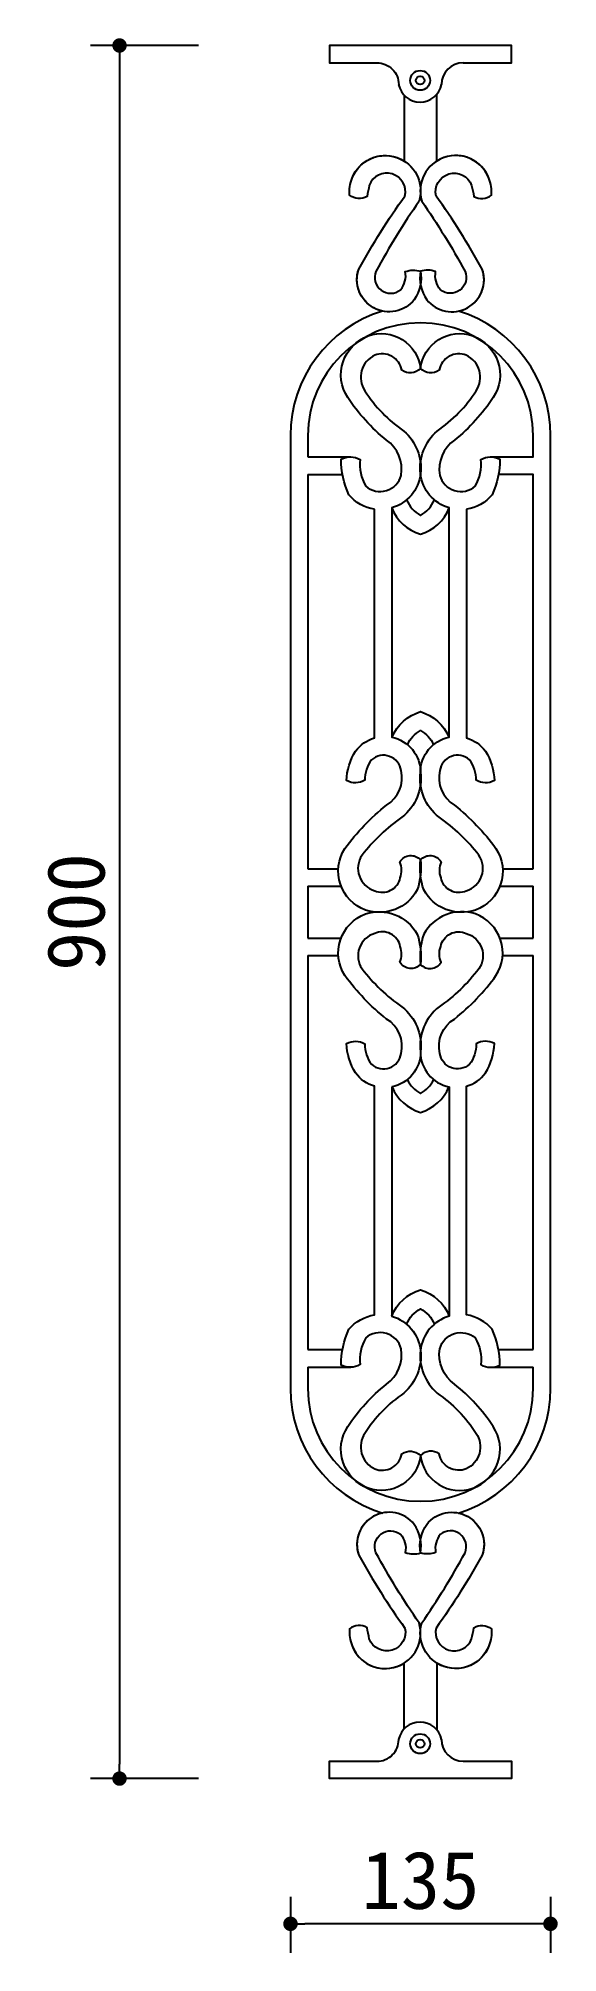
# Model space of a CAD drawing. Extents: x 777 to 1046, y 2473 to 3467.
import ezdxf

# ---------------------------------------------------------------- set-up
doc = ezdxf.new("R2010")
doc.units = 0
doc.header["$LTSCALE"] = 0.85
doc.header["$MEASUREMENT"] = 0
doc.header["$PDMODE"] = 3
doc.header["$PDSIZE"] = 15
doc.layers.get('0').update_dxf_attribs({"color": 3, "linetype": 'CONTINUOUS'})
doc.layers.get('DEFPOINTS').update_dxf_attribs({"linetype": 'CONTINUOUS'})
doc.layers.add('3', color=3, linetype='CONTINUOUS')
doc.layers.add('4', color=4, linetype='CONTINUOUS')
doc.styles.add('HZ', font='')
doc.styles.get("Standard").update_dxf_attribs({"font": 'ISOCP'})
doc.styles.get('HZ').set_extended_font_data('仿宋_GB2312')
doc.dimstyles.new('ISO-25_WS', dxfattribs={"dimscale": 10, "dimtxt": 2.5, "dimasz": 2.5, "dimexe": 1.25, "dimexo": 0.625, "dimtad": 1, "dimdec": 4, "dimtxsty": 'STANDARD', "dimcen": 2.5, "dimazin": 3, "dimtfac": 1, "dimtdec": 4, "dimtmove": 0, "dimatfit": 3, "dimtolj": 1, "dimtzin": 0})

# ---------------------------------------------------------------- blocks, each defined once
blk = doc.blocks.new('_DOT')
at = {"color": 0, "linetype": 'BYBLOCK'}
blk.add_line((-0.5, 0), (-1, 0), dxfattribs=at)
at = {"color": 0, "linetype": 'BYBLOCK', "const_width": 0.5}
blk.add_lwpolyline([(-0.25, 0, 1), (0.25, 0, 1)], format="xyb", close=True, dxfattribs=at)
blk = doc.blocks.new('*D3')
at = {"color": 0, "linetype": 'BYBLOCK'}
for p, q in [((38927.97, -34649.99), (38872.01, -34649.99)), ((38887.01, -34657.49), (38887.01, -35542.49)), ((38927.97, -35549.99), (38872.01, -35549.99))]:
    blk.add_line(p, q, dxfattribs=at)
at = {"layer": 'DEFPOINTS', "color": 0, "linetype": 'BYBLOCK'}
for p in [(38942.97, -34649.99), (38887.01, -35549.99), (38942.97, -35549.99)]:
    blk.add_point(p, dxfattribs=at)
at = {"color": 0, "linetype": 'BYBLOCK', "xscale": 7.5, "yscale": 7.5, "zscale": 7.5}
for p, rotation in [((38887.01, -34649.99), 90), ((38887.01, -35549.99), 270)]:
    blk.add_blockref('_DOT', p, dxfattribs=dict(at, rotation=rotation))
at = {"color": 0, "linetype": 'BYBLOCK', "insert": (38864.51, -35099.99), "char_height": 30, "attachment_point": 5, "rotation": 90, "style": 'HZ'}
blk.add_mtext('\\A1;900', dxfattribs=at)
blk = doc.blocks.new('DOT')
at = {"color": 0, "linetype": 'BYBLOCK'}
blk.add_line((-0.35, 0), (-1, 0), dxfattribs=at)
at = {"color": 0, "linetype": 'BYBLOCK', "const_width": 0.35}
blk.add_lwpolyline([(-0.175, 0, 1), (0.175, 0, 1)], format="xyb", close=True, dxfattribs=at)
blk = doc.blocks.new('*D2')
at = {"color": 0, "linetype": 'BYBLOCK'}
for p, q in [((38975.78, -35611.38), (38975.78, -35640.41)), ((39110.78, -35611.38), (39110.78, -35640.41)), ((39103.28, -35625.41), (38983.28, -35625.41))]:
    blk.add_line(p, q, dxfattribs=at)
at = {"layer": 'DEFPOINTS', "color": 0, "linetype": 'BYBLOCK'}
for p in [(38975.78, -35596.38), (39110.78, -35596.38), (38975.78, -35625.41)]:
    blk.add_point(p, dxfattribs=at)
at = {"color": 0, "linetype": 'BYBLOCK', "xscale": 7.5, "yscale": 7.5, "zscale": 7.5, "rotation": 180}
blk.add_blockref('_DOT', (38975.78, -35625.41), dxfattribs=at)
at = {"color": 0, "linetype": 'BYBLOCK', "xscale": 7.5, "yscale": 7.5, "zscale": 7.5}
blk.add_blockref('_DOT', (39110.78, -35625.41), dxfattribs=at)
at = {"color": 0, "linetype": 'BYBLOCK', "insert": (39043.28, -35602.91), "char_height": 30, "attachment_point": 5, "style": 'HZ'}
blk.add_mtext('\\A1;135', dxfattribs=at)

msp = doc.modelspace()

# ---------------------------------------------------------------- linework, layer by layer
at = {"layer": '3'}
for points in [[(967.9, 3227.72, 0.166786), (975.12, 3219.69, 0.166786), (982.34, 3227.72)], [(968.27, 3100.7, -0.153222), (975.12, 3107.93, -0.153222), (981.98, 3100.7)], [(968.27, 2926.69, 0.153222), (975.12, 2919.46, 0.153222), (981.98, 2926.69)], [(967.9, 2799.67, -0.166786), (975.12, 2807.7, -0.166786), (982.34, 2799.67)]]:
    msp.add_lwpolyline(points, format="xyb", dxfattribs=at)
for centre in [(974.96, 3445.58), (974.96, 2581.8)]:
    msp.add_circle(centre, 2.18, dxfattribs=at)
at = {"layer": '4'}
for p, q in [((916.62, 3250.08), (938.9, 3250.08)), ((916.62, 3240.88), (934.85, 3240.88)), ((916.62, 3036.19), (932.45, 3036.19)), ((1017.79, 3036.19), (1033.62, 3036.19)), ((916.62, 3027.19), (933.86, 3027.19)), ((1016.38, 3027.19), (1033.62, 3027.19)), ((916.62, 3000.19), (933.86, 3000.19)), ((1016.38, 3000.19), (1033.62, 3000.19)), ((916.62, 2991.19), (932.45, 2991.19)), ((1017.79, 2991.19), (1033.62, 2991.19)), ((916.62, 2786.51), (934.85, 2786.51)), ((1015.65, 2786.51), (1033.62, 2786.51)), ((916.62, 2777.3), (938.9, 2777.3)), ((1011.81, 2777.3), (1033.62, 2777.3))]:
    msp.add_line(p, q, dxfattribs=at)
for points in [[(997.31, 3454.69), (1022.3, 3454.69), (1022.3, 3463.69), (927.95, 3463.69), (927.95, 3454.69), (952.54, 3454.69, -0.414214), (963.79, 3443.44)], [(955.45, 3325.76, -0.451824), (943.04, 3347.58, -0.02964), (967.02, 3385.5, 0.941391), (948.55, 3391.07, 0.013573), (947.39, 3385.34, -0.317545), (938.31, 3385.9, -0.123315), (939.64, 3394.79, -0.473505), (966.69, 3403.67)], [(994.8, 3325.76, 0.451824), (1007.2, 3347.58, 0.02964), (983.23, 3385.5, -0.941391), (1001.69, 3391.07, -0.013573), (1002.86, 3385.34, 0.317545), (1011.94, 3385.9, 0.123315), (1010.6, 3394.79, 0.473505), (983.56, 3403.67)], [(955.45, 3325.76, 0.330007), (907.62, 3261.19), (907.62, 2766.19, 0.330007), (955.45, 2701.62)], [(994.8, 2701.62, 0.330007), (1042.62, 2766.19), (1042.62, 3261.19, 0.330007), (994.8, 3325.76)], [(1011.35, 3250.08), (1033.62, 3250.08), (1033.62, 3261.19, 1), (916.62, 3261.19), (916.62, 3250.08)], [(960.21, 3223.55, 0.230106), (975.12, 3209.86, 0.230106), (990.03, 3223.55)], [(960.38, 3104.47, -0.225137), (975.12, 3117.76, -0.225137), (989.87, 3104.47)], [(960.38, 2922.92, 0.225137), (975.12, 2909.63, 0.225137), (989.87, 2922.92)], [(960.21, 2803.83, -0.230106), (975.12, 2817.53, -0.230106), (990.03, 2803.83)], [(916.62, 2777.3), (916.62, 2766.19, 1), (1033.62, 2766.19), (1033.62, 2777.3)], [(955.45, 2701.62, 0.451824), (943.04, 2679.81, 0.02964), (967.02, 2641.88, -0.941391), (948.55, 2636.32, -0.013573), (947.39, 2642.05, 0.317545), (938.31, 2641.49, 0.123315), (939.64, 2632.6, 0.473505), (966.69, 2623.71)], [(994.8, 2701.62, -0.451824), (1007.2, 2679.81, -0.02964), (983.23, 2641.88, 0.941391), (1001.69, 2636.32, 0.013573), (1002.86, 2642.05, -0.317545), (1011.94, 2641.49, -0.123315), (1010.6, 2632.6, -0.473505), (983.56, 2623.71)], [(997.31, 2572.69), (1022.3, 2572.69), (1022.3, 2563.69), (927.95, 2563.69), (927.95, 2572.69), (952.54, 2572.69, 0.414214), (963.79, 2583.94)]]:
    msp.add_lwpolyline(points, format="xyb", dxfattribs=at)
for points in [[(966.69, 3437.87), (966.69, 3403.67)], [(983.56, 3403.67), (983.56, 3438.31)], [(916.62, 3240.88), (916.62, 3036.19)], [(1033.62, 3036.19), (1033.62, 3240.88), (1015.39, 3240.88)], [(916.62, 3027.19), (916.62, 3000.19)], [(1033.62, 3000.19), (1033.62, 3027.19)], [(916.62, 2991.19), (916.62, 2786.51)], [(1033.62, 2786.51), (1033.62, 2991.19)], [(966.69, 2589.52), (966.69, 2623.71)], [(983.56, 2623.71), (983.56, 2589.07)]]:
    msp.add_lwpolyline(points, dxfattribs=at)
for points in [[(948.55, 3391.07, 0.013573), (947.39, 3385.34, -0.317545), (938.31, 3385.9, -0.123315), (939.64, 3394.79, -0.962313), (974.42, 3382.86, 0.02558), (951.95, 3346.39, 0.772382), (964.77, 3336.81, 0.222824), (967.25, 3346.29, -0.158706), (975.16, 3346.52, -0.189821), (971.91, 3331.68, -0.841505), (943.04, 3347.58, -0.02964), (967.02, 3385.5, 0.941391)], [(1001.69, 3391.07, -0.013573), (1002.86, 3385.34, 0.317545), (1011.94, 3385.9, 0.123315), (1010.6, 3394.79, 0.962313), (975.82, 3382.86, -0.02558), (998.29, 3346.39, -0.772382), (985.48, 3336.81, -0.222824), (983, 3346.29, 0.158706), (975.09, 3346.52, 0.189821), (978.34, 3331.68, 0.841505), (1007.2, 3347.58, 0.02964), (983.23, 3385.5, -0.941391)], [(951.21, 3222.91, -0.186407), (937.98, 3230.36, -0.115544), (933.94, 3248.92, -0.259294), (943.8, 3248.69, 0.162508), (946.66, 3234.87, 0.552508), (965.08, 3240.45, 0.287462), (957.49, 3258.81, -0.079992), (937.33, 3280.9, -0.483413), (948.02, 3312.92, -0.483206), (975.12, 3295.91, -0.372511), (965.44, 3295.11, 0.470927), (951.35, 3302.83, 0.457805), (946.21, 3284.4, 0.099358), (966.51, 3263.46, -0.240546), (975.17, 3241.35, -0.300798), (960.21, 3223.55), (960.21, 3104.5, -0.355591), (975.17, 3086.27, -0.262895), (965.51, 3062.96, 0.076313), (944.8, 3043.22, 0.51056), (951.35, 3024.78, 0.477418), (964.64, 3031.54, 0.188407), (964.41, 3039.78, -0.50441), (975.12, 3040.82, -0.107413), (973.45, 3025.17, -0.361099), (946.61, 3014.7, -0.483413), (935.92, 3046.72, -0.066802), (957.49, 3069.25, 0.329409), (965.08, 3087.16, 0.597573), (949.67, 3092.74, 0.176729), (946.28, 3082.18, -0.268139), (936.75, 3081.95, -0.137059), (941.44, 3097.26, -0.164053), (951.21, 3104.11)], [(999.03, 3222.91), (999.03, 3104.11, -0.164053), (1008.8, 3097.26, -0.137059), (1013.49, 3081.95, -0.268139), (1003.96, 3082.18, 0.176729), (1000.58, 3092.74, 0.597573), (985.16, 3087.16, 0.329409), (992.75, 3069.25, -0.066802), (1014.32, 3046.72, -0.483413), (1003.64, 3014.7, -0.361099), (976.79, 3025.17, -0.107413), (975.12, 3040.82, -0.50441), (985.83, 3039.78, 0.188407), (985.6, 3031.54, 0.477418), (998.9, 3024.78, 0.51056), (1005.45, 3043.22, 0.076313), (984.74, 3062.96, -0.262895), (975.07, 3086.27, -0.355591), (990.03, 3104.5), (990.03, 3223.55, -0.300798), (975.07, 3241.35, -0.240546), (983.73, 3263.46, 0.099358), (1004.04, 3284.4, 0.457805), (998.9, 3302.83, 0.470927), (984.81, 3295.11, -0.372511), (975.12, 3295.91, -0.483206), (1002.23, 3312.92, -0.483413), (1012.92, 3280.9, -0.079992), (992.75, 3258.81, 0.287462), (985.16, 3240.45, 0.552508), (1003.58, 3234.87, 0.162508), (1006.45, 3248.69, -0.259294), (1016.3, 3248.92, -0.115544), (1012.26, 3230.36, -0.186407)], [(960.21, 2922.88), (960.21, 2803.83, -0.300798), (975.17, 2786.04, -0.240546), (966.51, 2763.93, 0.099358), (946.21, 2742.99, 0.457805), (951.35, 2724.56, 0.470927), (965.44, 2732.27, -0.372511), (975.12, 2731.47, -0.483206), (948.02, 2714.47, -0.483413), (937.33, 2746.49, -0.079992), (957.49, 2768.57, 0.287462), (965.08, 2786.93, 0.552508), (946.66, 2792.51, 0.162508), (943.8, 2778.7, -0.259294), (933.94, 2778.47, -0.115544), (937.98, 2797.03, -0.186407), (951.21, 2804.48), (951.21, 2923.27, -0.164053), (941.44, 2930.13, -0.137059), (936.75, 2945.44, -0.268139), (946.28, 2945.21, 0.176729), (949.67, 2934.64, 0.597573), (965.08, 2940.22, 0.329409), (957.49, 2958.14, -0.066802), (935.92, 2980.67, -0.483413), (946.61, 3012.69, -0.361099), (973.45, 3002.21, -0.107413), (975.12, 2986.57, -0.50441), (964.41, 2987.6, 0.188407), (964.64, 2995.84, 0.477418), (951.35, 3002.6, 0.51056), (944.8, 2984.17, 0.076313), (965.51, 2964.43, -0.262895), (975.17, 2941.12, -0.355591)], [(990.03, 2922.88), (990.03, 2803.83, 0.300798), (975.07, 2786.04, 0.240546), (983.73, 2763.93, -0.099358), (1004.04, 2742.99, -0.457805), (998.9, 2724.56, -0.470927), (984.81, 2732.27, 0.372511), (975.12, 2731.47, 0.483206), (1002.23, 2714.47, 0.483413), (1012.92, 2746.49, 0.079992), (992.75, 2768.57, -0.287462), (985.16, 2786.93, -0.552508), (1003.58, 2792.51, -0.162508), (1006.45, 2778.7, 0.259294), (1016.3, 2778.47, 0.115544), (1012.26, 2797.03, 0.186407), (999.03, 2804.48), (999.03, 2923.27, 0.164053), (1008.8, 2930.13, 0.137059), (1013.49, 2945.44, 0.268139), (1003.96, 2945.21, -0.176729), (1000.58, 2934.64, -0.597573), (985.16, 2940.22, -0.329409), (992.75, 2958.14, 0.066802), (1014.32, 2980.67, 0.483413), (1003.64, 3012.69, 0.361099), (976.79, 3002.21, 0.107413), (975.12, 2986.57, 0.50441), (985.83, 2987.6, -0.188407), (985.6, 2995.84, -0.477418), (998.9, 3002.6, -0.51056), (1005.45, 2984.17, -0.076313), (984.74, 2964.43, 0.262895), (975.07, 2941.12, 0.355591)], [(948.55, 2636.32, -0.013573), (947.39, 2642.05, 0.317545), (938.31, 2641.49, 0.123315), (939.64, 2632.6, 0.962313), (974.42, 2644.53, -0.02558), (951.95, 2681, -0.772382), (964.77, 2690.58, -0.222824), (967.25, 2681.1, 0.158706), (975.16, 2680.87, 0.189821), (971.91, 2695.71, 0.841505), (943.04, 2679.81, 0.02964), (967.02, 2641.88, -0.941391)], [(1001.69, 2636.32, 0.013573), (1002.86, 2642.05, -0.317545), (1011.94, 2641.49, -0.123315), (1010.6, 2632.6, -0.962313), (975.82, 2644.53, 0.02558), (998.29, 2681, 0.772382), (985.48, 2690.58, 0.222824), (983, 2681.1, -0.158706), (975.09, 2680.87, -0.189821), (978.34, 2695.71, -0.841505), (1007.2, 2679.81, -0.02964), (983.23, 2641.88, 0.941391)]]:
    msp.add_lwpolyline(points, format="xyb", close=True, dxfattribs=at)
for centre in [(974.96, 3445.58), (974.96, 2581.8)]:
    msp.add_circle(centre, 5.15, dxfattribs=at)
for centre, radius, start, end in [((997.31, 3443.44), 11.25, 90, 180), ((974.92, 3445.69), 11.36, 191.39742, 348.60258), ((974.92, 2581.7), 11.36, 11.39742, 168.60258), ((997.31, 2583.94), 11.25, 180, 270)]:
    msp.add_arc(centre, radius, start, end, dxfattribs=at)

# ---------------------------------------------------------------- dimensions: what is measured, and where the dimension line sits
at = {"layer": '3'}
dim = msp.add_linear_dim(base=(818.85, 2563.69), p1=(874.81, 3463.69), p2=(874.81, 2563.69), angle=90, dimstyle='ISO-25_WS', override={"dimscale": 15, "dimtxt": 2, "dimasz": 0.5, "dimexe": 1, "dimexo": 1, "dimgap": 0.5, "dimdec": 0, "dimzin": 0, "dimtxsty": 'HZ', "dimblk": 'DOT', "dimblk1": 'DOT', "dimblk2": 'DOT', "dimsah": 1, "dimcen": 0, "dimtfac": 0.5, "dimtdec": 0, "dimtix": 1, "dimtofl": 0}, dxfattribs=at)
dim.commit()
dim.dimension.update_dxf_attribs({"geometry": '*D3', "text_midpoint": (796.35, 3013.69), "insert": (-38068.16, 38113.69)})
dim = msp.add_linear_dim(base=(907.62, 2488.28), p1=(1042.62, 2517.31), p2=(907.62, 2517.31), dimstyle='ISO-25_WS', override={"dimscale": 15, "dimtxt": 2, "dimasz": 0.5, "dimexe": 1, "dimexo": 1, "dimgap": 0.5, "dimdec": 0, "dimzin": 0, "dimtxsty": 'HZ', "dimblk": 'DOT', "dimblk1": 'DOT', "dimblk2": 'DOT', "dimsah": 1, "dimcen": 0, "dimtfac": 0.5, "dimtdec": 0, "dimtix": 1, "dimtofl": 0}, dxfattribs=at)
dim.commit()
dim.dimension.update_dxf_attribs({"geometry": '*D2', "text_midpoint": (975.12, 2510.78), "insert": (-38068.16, 38113.69)})

doc.saveas('drawing.dxf')
